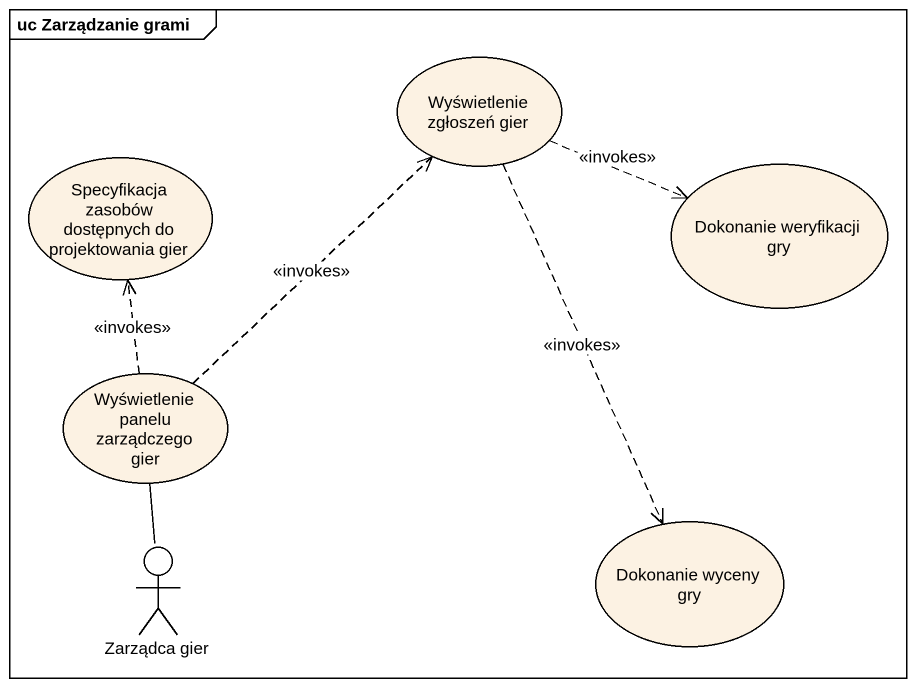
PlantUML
@startuml
mainframe uc Zarządzanie grami
usecase "Wyświetlenie zgłoszeń gier" as Wyświetlenie_zgłoszeń_gier
usecase "Specyfikacja zasobów dostępnych do projektowania gier" as Specyfikacja_zasobów
usecase "Dokonanie weryfikacji gry" as Dokonanie_weryfikacji_gry
usecase "Wyświetlenie panelu zarządczego gier" as Wyświetlenie_panelu
actor "Zarządca gier" as Zarządca_gier
usecase "Dokonanie wyceny gry" as Dokonanie_wyceny_gry
Wyświetlenie_zgłoszeń_gier .right.> Dokonanie_weryfikacji_gry : <<invokes>>
Wyświetlenie_zgłoszeń_gier ..> Dokonanie_wyceny_gry : <<invokes>>
Wyświetlenie_panelu .up.> Wyświetlenie_zgłoszeń_gier : <<invokes>>
Wyświetlenie_panelu .up.> Specyfikacja_zasobów : <<invokes>>
Wyświetlenie_panelu -- Zarządca_gier
@enduml
